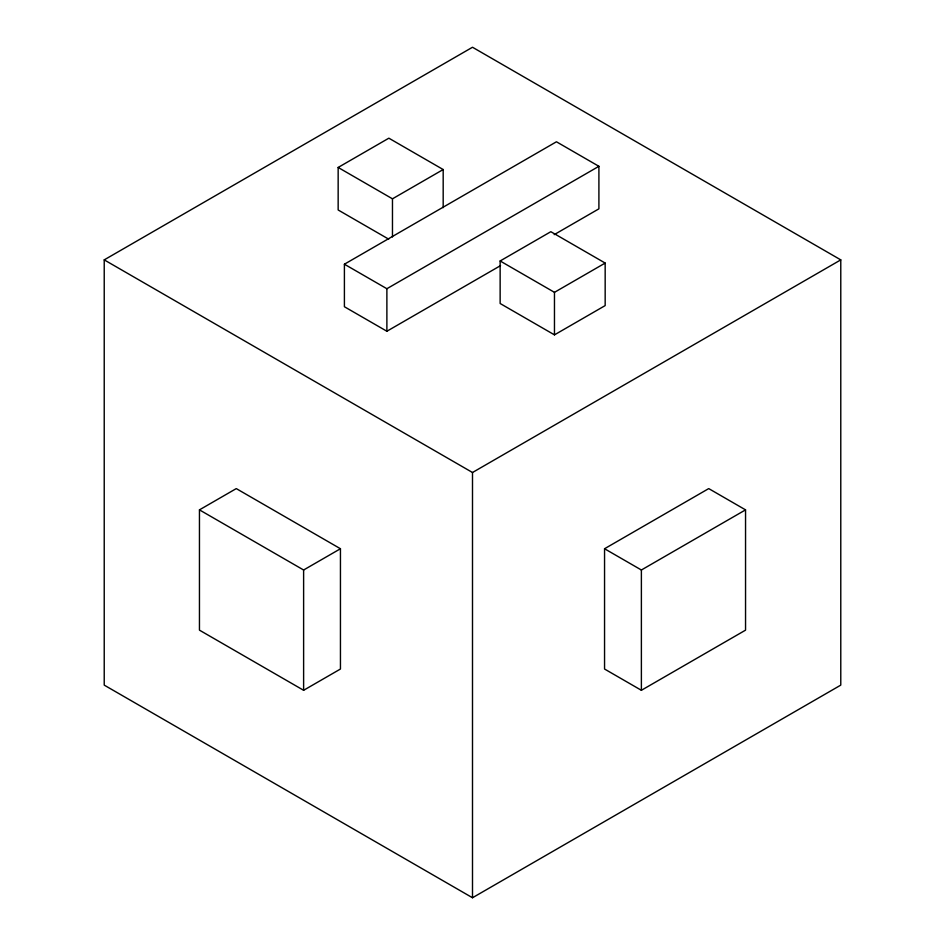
<?xml version="1.0" encoding="UTF-8"?>
<svg xmlns="http://www.w3.org/2000/svg" width="945" height="945" viewBox="0 0 945 945"><rect width="100%" height="100%" fill="white"/><g stroke="black" fill="none" stroke-linecap="round" stroke-linejoin="round"><path stroke-width="1.42" d="M104.222 259.875L472.5 47.25L840.778 259.875L840.778 685.125L472.5 897.75L104.222 685.125L104.222 259.875L472.5 472.5L840.778 259.875M388.69 239.156L338.156 209.979L338.156 167.454L388.856 138.183L443.181 169.545L443.181 207.664M338.156 167.454L392.47 198.816L443.181 169.545M500.555 265.616L386.883 331.246L344.405 306.735L344.405 264.21L556.44 141.785L598.906 166.308L598.906 208.833L554.207 234.643M344.405 264.21L386.883 288.721L598.906 166.308M500.141 260.974L550.84 231.702L605.166 263.064L605.166 305.589L554.467 334.861L500.141 303.499L500.141 260.974L554.467 292.336L605.166 263.064M199.454 509.863L236.274 488.6L340.448 548.738L340.448 669.025L303.617 690.287L199.454 630.15L199.454 509.863L303.617 570L340.448 548.738M604.552 548.738L708.726 488.6L745.546 509.863L745.546 630.15L641.383 690.287L604.552 669.025L604.552 548.738L641.383 570L745.546 509.863M641.383 570L641.383 690.287M554.467 292.336L554.467 334.861M472.5 472.5L472.5 897.75M392.47 198.816L392.47 236.947M386.883 288.721L386.883 331.246M303.617 570L303.617 690.287"/></g></svg>
